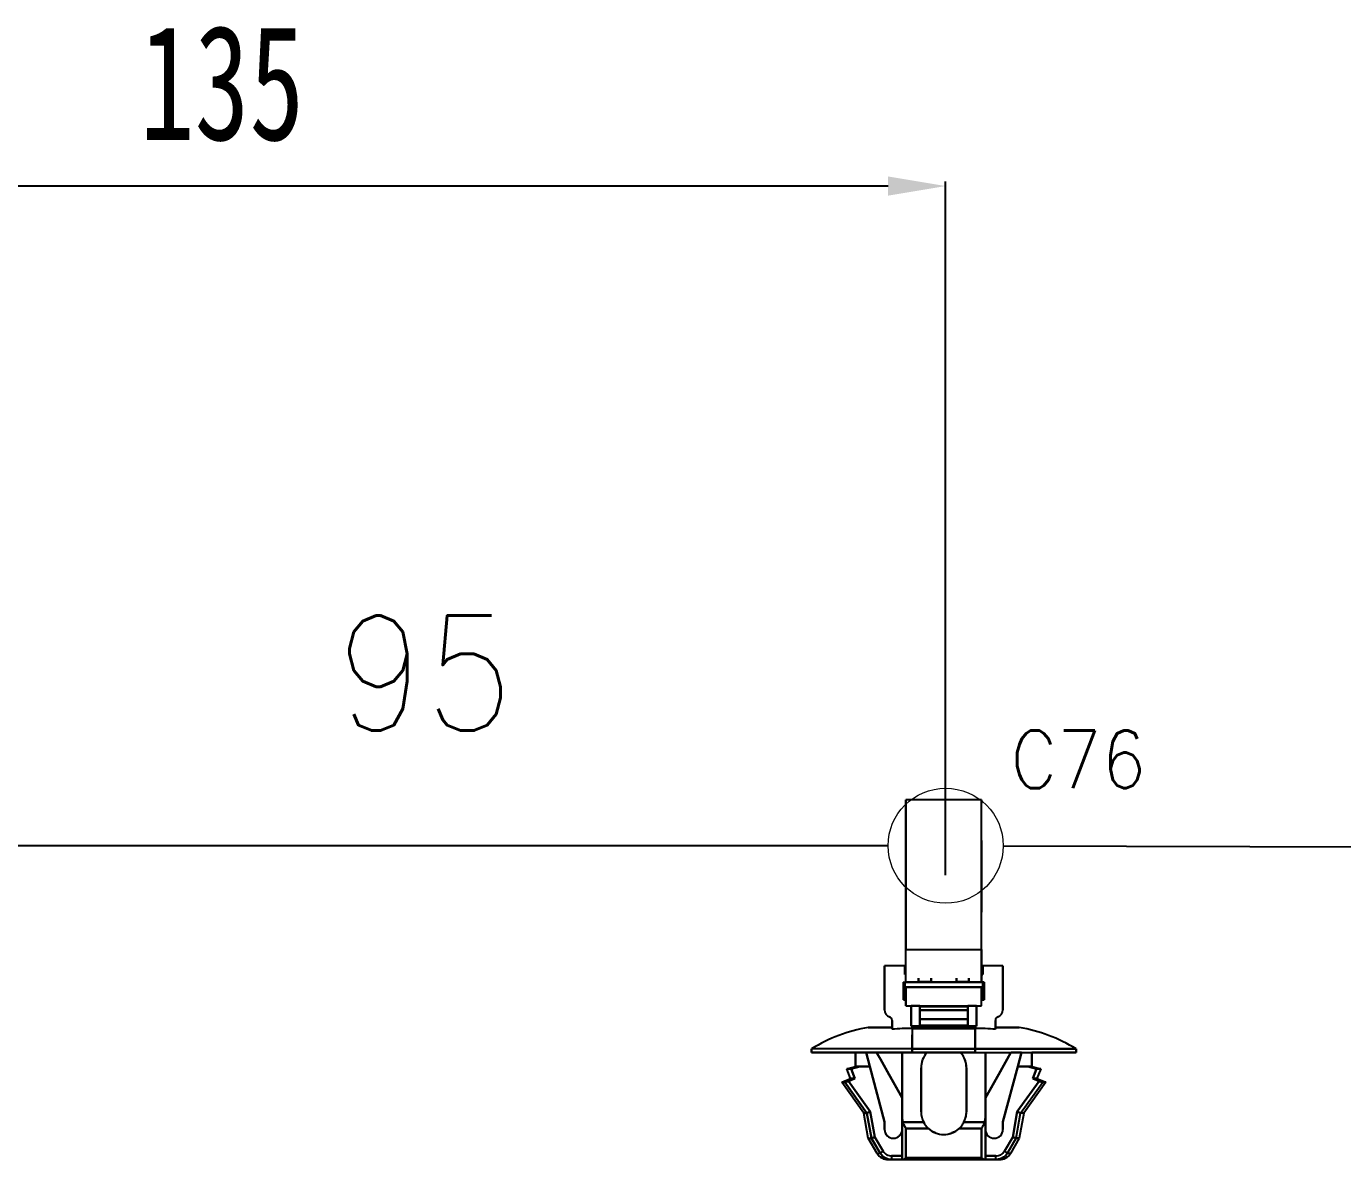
# Model space of a CAD drawing. Header units: inches. Extents: x 47316 to 59086, y 3141 to 11743.
# Drawn here: x 53746.5 to 53803.7, y 5811.9 to 5861.1 of the extents above; entities that cross this region are included whole.
import ezdxf

# ---------------------------------------------------------------- set-up
doc = ezdxf.new("R2010")
doc.units = ezdxf.units.IN
doc.header["$MEASUREMENT"] = 0
doc.styles.add('MtX_FangSong_GB2312', font='')
doc.styles.get("Standard").update_dxf_attribs({"font": ''})
doc.styles.get('MtX_FangSong_GB2312').set_extended_font_data('FangSong_GB2312')
doc.styles.get('Standard').set_extended_font_data('SimSun')
doc.linetypes.add('_VH_FULL_TAPE', pattern='A,0.0001,[30,VeSys.shx,S=0.1,R=0,X=0,Y=0],-0.8,[30,VeSys.shx,S=0.1,R=180,X=0,Y=0],-0.0001', length=0.8002)

msp = doc.modelspace()

# ---------------------------------------------------------------- linework, layer by layer
at = {"color": 0}
for p, q in [((53783.973, 5854.19), (53726.25, 5854.19)), ((53786.473, 5824.255), (53786.473, 5854.39))]:
    msp.add_line(p, q, dxfattribs=at)
at = {"color": 7, "ltscale": 0.378897}
msp.add_line((53784.749, 5827.523), (53784.749, 5821.023), dxfattribs=at)
at = {"color": 7, "ltscale": 0.15}
for p, q in [((53788.033, 5827.523), (53784.749, 5827.523)), ((53784.749, 5821.023), (53788.033, 5821.023)), ((53784.749, 5821.023), (53788.033, 5821.023)), ((53788.033, 5819.387), (53784.749, 5819.387)), ((53784.749, 5819.387), (53788.033, 5819.387)), ((53784.749, 5818.566), (53788.033, 5818.566)), ((53784.749, 5818.566), (53788.033, 5818.566)), ((53788.033, 5811.971), (53784.749, 5811.971)), ((53784.749, 5811.971), (53788.033, 5811.971))]:
    msp.add_line(p, q, dxfattribs=at)
at = {"color": 7, "ltscale": 0.215019}
msp.add_line((53784.749, 5823.056), (53784.749, 5827.523), dxfattribs=at)
at = {"color": 7, "ltscale": 0.315749}
msp.add_line((53784.749, 5827.523), (53784.749, 5821.585), dxfattribs=at)
at = {"color": 7, "ltscale": 0.378905}
msp.add_line((53784.749, 5821.023), (53784.749, 5827.523), dxfattribs=at)
at = {"color": 7, "ltscale": 0.315758}
msp.add_line((53784.749, 5827.523), (53784.749, 5821.585), dxfattribs=at)
at = {"color": 7, "ltscale": 0.378893}
msp.add_line((53788.033, 5821.023), (53788.033, 5827.523), dxfattribs=at)
at = {"color": 7, "ltscale": 0.0272}
msp.add_line((53788.033, 5827.376), (53788.033, 5827.523), dxfattribs=at)
at = {"color": 7, "ltscale": 0.37888}
msp.add_line((53788.033, 5821.023), (53788.033, 5827.523), dxfattribs=at)
at = {"color": 7, "ltscale": 0.027199}
msp.add_line((53788.033, 5827.523), (53788.033, 5827.376), dxfattribs=at)
at = {"color": 7, "ltscale": 0.179182}
msp.add_line((53784.749, 5823.279), (53784.749, 5827.202), dxfattribs=at)
at = {"color": 7, "ltscale": 0.142589}
msp.add_line((53788.033, 5825.757), (53788.033, 5822.635), dxfattribs=at)
at = {"color": 7, "ltscale": 0.142593}
msp.add_line((53788.033, 5822.634), (53788.033, 5825.756), dxfattribs=at)
at = {"color": 0, "linetype": '_VH_FULL_TAPE', "ltscale": 5}
for p, q in [((53783.973, 5825.529), (53743.302, 5825.529)), ((53788.973, 5825.522), (53865.964, 5825.319))]:
    msp.add_line(p, q, dxfattribs=at)
at = {"color": 7, "ltscale": 0.026669}
for p, q in [((53784.749, 5823.279), (53784.749, 5822.695)), ((53784.749, 5822.695), (53784.749, 5823.279)), ((53784.749, 5823.056), (53784.749, 5822.473))]:
    msp.add_line(p, q, dxfattribs=at)
at = {"color": 7, "ltscale": 0.108633}
msp.add_line((53784.749, 5820.317), (53784.749, 5822.695), dxfattribs=at)
at = {"color": 7, "ltscale": 0.076392}
msp.add_line((53784.749, 5821.023), (53784.749, 5822.695), dxfattribs=at)
at = {"color": 7, "ltscale": 0.098454}
msp.add_line((53784.749, 5820.317), (53784.749, 5822.473), dxfattribs=at)
at = {"color": 7, "ltscale": 0.057913}
msp.add_line((53784.749, 5820.317), (53784.749, 5821.585), dxfattribs=at)
at = {"color": 7, "ltscale": 0.0644}
for p, q in [((53784.749, 5819.614), (53784.749, 5821.023)), ((53784.749, 5819.614), (53784.749, 5821.023)), ((53788.033, 5821.023), (53788.033, 5819.614)), ((53788.033, 5819.614), (53788.033, 5821.023))]:
    msp.add_line(p, q, dxfattribs=at)
at = {"color": 7, "ltscale": 0.025}
for p, q in [((53783.818, 5819.77), (53783.818, 5820.317)), ((53785.843, 5819.614), (53785.296, 5819.614)), ((53785.843, 5819.614), (53785.296, 5819.614)), ((53785.843, 5819.606), (53785.296, 5819.606)), ((53787.485, 5819.614), (53786.938, 5819.614)), ((53787.485, 5819.614), (53786.938, 5819.614))]:
    msp.add_line(p, q, dxfattribs=at)
at = {"color": 7, "ltscale": 0.039999}
for p, q in [((53784.694, 5820.317), (53783.818, 5820.317)), ((53784.694, 5820.317), (53783.818, 5820.317)), ((53788.963, 5820.317), (53788.087, 5820.317)), ((53788.963, 5820.317), (53788.087, 5820.317))]:
    msp.add_line(p, q, dxfattribs=at)
at = {"color": 7, "ltscale": 0.022501}
for p, q in [((53783.818, 5820.317), (53783.818, 5819.825)), ((53783.818, 5820.317), (53783.818, 5819.825)), ((53788.963, 5820.317), (53788.963, 5819.825)), ((53788.963, 5819.825), (53788.963, 5820.317))]:
    msp.add_line(p, q, dxfattribs=at)
at = {"color": 7, "ltscale": 0.0175}
for p, q in [((53784.694, 5820.317), (53784.694, 5819.934)), ((53784.694, 5820.317), (53784.694, 5819.934)), ((53784.694, 5819.934), (53784.694, 5820.317)), ((53788.087, 5820.317), (53788.087, 5819.934)), ((53788.087, 5819.934), (53788.087, 5820.317))]:
    msp.add_line(p, q, dxfattribs=at)
at = {"color": 7, "ltscale": 0.002499}
for p, q in [((53784.749, 5820.317), (53784.694, 5820.317)), ((53784.694, 5819.934), (53784.749, 5819.934)), ((53784.749, 5819.934), (53784.694, 5819.934)), ((53788.087, 5820.317), (53788.033, 5820.317)), ((53788.033, 5819.934), (53788.087, 5819.934)), ((53788.087, 5819.934), (53788.033, 5819.934)), ((53784.639, 5819.606), (53784.694, 5819.606)), ((53784.639, 5819.606), (53784.694, 5819.606)), ((53788.142, 5819.606), (53788.087, 5819.606)), ((53788.087, 5819.606), (53788.142, 5819.606)), ((53788.087, 5819.606), (53788.142, 5819.606)), ((53784.694, 5818.894), (53784.749, 5818.894)), ((53784.749, 5818.894), (53784.694, 5818.894)), ((53784.694, 5818.894), (53784.749, 5818.894)), ((53788.033, 5818.894), (53788.087, 5818.894)), ((53788.087, 5818.894), (53788.033, 5818.894)), ((53788.033, 5818.894), (53788.087, 5818.894))]:
    msp.add_line(p, q, dxfattribs=at)
at = {"color": 7, "ltscale": 2.6e-05}
for p, q in [((53784.694, 5820.317), (53784.694, 5820.317)), ((53788.087, 5820.317), (53788.087, 5820.317))]:
    msp.add_line(p, q, dxfattribs=at)
at = {"color": 7, "ltscale": 0.064999}
for p, q in [((53783.818, 5819.825), (53783.818, 5818.402)), ((53783.818, 5819.825), (53783.818, 5818.402)), ((53788.963, 5819.825), (53788.963, 5818.402)), ((53788.963, 5818.402), (53788.963, 5819.825))]:
    msp.add_line(p, q, dxfattribs=at)
at = {"color": 7, "ltscale": 0.0625}
msp.add_line((53783.818, 5818.402), (53783.818, 5819.77), dxfattribs=at)
at = {"color": 7, "ltscale": 0.000629}
msp.add_line((53784.653, 5819.606), (53784.639, 5819.606), dxfattribs=at)
at = {"color": 7, "ltscale": 0.035001}
for p, q in [((53784.639, 5819.606), (53784.639, 5818.84)), ((53784.639, 5818.84), (53784.639, 5819.606)), ((53788.142, 5818.84), (53788.142, 5819.606)), ((53788.142, 5818.84), (53788.142, 5819.606)), ((53788.142, 5819.606), (53788.142, 5818.84)), ((53785.022, 5816.541), (53785.022, 5817.307)), ((53785.022, 5816.541), (53785.022, 5817.307))]:
    msp.add_line(p, q, dxfattribs=at)
at = {"color": 7, "ltscale": 0.154999}
for p, q in [((53784.694, 5819.606), (53788.087, 5819.606)), ((53788.087, 5819.606), (53784.694, 5819.606))]:
    msp.add_line(p, q, dxfattribs=at)
at = {"color": 7, "ltscale": 0.032501}
for p, q in [((53784.694, 5819.606), (53784.694, 5818.894)), ((53784.694, 5819.606), (53784.694, 5818.894)), ((53788.087, 5819.606), (53788.087, 5818.894)), ((53788.087, 5818.894), (53788.087, 5819.606))]:
    msp.add_line(p, q, dxfattribs=at)
at = {"color": 7, "ltscale": 0.021939}
msp.add_line((53784.694, 5819.606), (53784.694, 5819.125), dxfattribs=at)
at = {"color": 7, "ltscale": 0.0375}
for p, q in [((53784.749, 5819.387), (53784.749, 5818.566)), ((53784.749, 5818.566), (53784.749, 5819.387)), ((53788.033, 5818.566), (53788.033, 5819.387)), ((53788.033, 5818.566), (53788.033, 5819.387))]:
    msp.add_line(p, q, dxfattribs=at)
at = {"color": 7, "ltscale": 0.0075}
for p, q in [((53785.296, 5819.606), (53785.296, 5819.77)), ((53785.296, 5819.77), (53785.296, 5819.606)), ((53785.843, 5819.77), (53785.843, 5819.606)), ((53785.843, 5819.606), (53785.843, 5819.77)), ((53786.938, 5819.606), (53786.938, 5819.77)), ((53786.938, 5819.77), (53786.938, 5819.606)), ((53787.485, 5819.77), (53787.485, 5819.606)), ((53787.485, 5819.606), (53787.485, 5819.77)), ((53780.644, 5816.705), (53780.644, 5816.541)), ((53780.644, 5816.541), (53780.644, 5816.705)), ((53785.022, 5816.705), (53785.022, 5816.541)), ((53785.022, 5816.541), (53785.022, 5816.705)), ((53787.759, 5816.541), (53787.759, 5816.705)), ((53787.759, 5816.705), (53787.759, 5816.541)), ((53792.137, 5816.705), (53792.137, 5816.541)), ((53792.137, 5816.541), (53792.137, 5816.705)), ((53784.126, 5812.053), (53784.126, 5811.889)), ((53784.126, 5812.053), (53784.126, 5811.889)), ((53784.585, 5811.889), (53784.585, 5812.053)), ((53788.655, 5811.889), (53788.655, 5812.053)), ((53788.655, 5811.889), (53788.655, 5812.053))]:
    msp.add_line(p, q, dxfattribs=at)
at = {"color": 7, "ltscale": 0.000322}
msp.add_line((53785.843, 5819.606), (53785.843, 5819.613), dxfattribs=at)
at = {"color": 7, "ltscale": 0.023056}
msp.add_line((53787.443, 5819.606), (53786.938, 5819.606), dxfattribs=at)
at = {"color": 7, "ltscale": 0.000368}
msp.add_line((53787.485, 5819.614), (53787.485, 5819.606), dxfattribs=at)
at = {"color": 7, "ltscale": 0.004999}
for p, q in [((53784.639, 5818.84), (53784.749, 5818.84)), ((53784.749, 5818.84), (53784.639, 5818.84)), ((53788.033, 5818.84), (53788.142, 5818.84)), ((53788.142, 5818.84), (53788.033, 5818.84))]:
    msp.add_line(p, q, dxfattribs=at)
at = {"color": 7, "ltscale": 0.010562}
msp.add_line((53784.694, 5818.894), (53784.694, 5819.125), dxfattribs=at)
at = {"color": 7, "ltscale": 0.002502}
msp.add_line((53784.749, 5818.84), (53784.749, 5818.894), dxfattribs=at)
at = {"color": 7, "ltscale": 0.040002}
for p, q in [((53784.968, 5818.566), (53784.968, 5817.69)), ((53784.968, 5817.69), (53784.968, 5818.566)), ((53787.814, 5817.69), (53787.814, 5818.566)), ((53787.814, 5817.69), (53787.814, 5818.566)), ((53787.814, 5818.566), (53787.814, 5817.69))]:
    msp.add_line(p, q, dxfattribs=at)
at = {"color": 7, "ltscale": 0.017502}
for p, q in [((53785.351, 5818.566), (53784.968, 5818.566)), ((53787.814, 5818.566), (53787.431, 5818.566))]:
    msp.add_line(p, q, dxfattribs=at)
at = {"color": 7, "ltscale": 0.00087}
for p, q in [((53785.351, 5818.547), (53785.351, 5818.566)), ((53785.351, 5818.566), (53785.351, 5818.547)), ((53787.431, 5818.547), (53787.431, 5818.566)), ((53787.431, 5818.566), (53787.431, 5818.547))]:
    msp.add_line(p, q, dxfattribs=at)
at = {"color": 7, "ltscale": 0.023952}
msp.add_line((53785.351, 5818.042), (53785.351, 5818.566), dxfattribs=at)
at = {"color": 7, "ltscale": 0.007443}
for p, q in [((53785.351, 5818.384), (53785.351, 5818.547)), ((53785.351, 5818.547), (53785.351, 5818.384)), ((53787.431, 5818.384), (53787.431, 5818.547)), ((53787.431, 5818.547), (53787.431, 5818.384))]:
    msp.add_line(p, q, dxfattribs=at)
at = {"color": 7, "ltscale": 0.095001}
for p, q in [((53785.351, 5818.547), (53787.431, 5818.547)), ((53787.431, 5818.547), (53785.351, 5818.547)), ((53785.351, 5818.384), (53787.431, 5818.384)), ((53787.431, 5818.384), (53785.351, 5818.384)), ((53787.431, 5817.993), (53785.351, 5817.993)), ((53785.351, 5817.993), (53787.431, 5817.993)), ((53787.431, 5817.722), (53785.351, 5817.722))]:
    msp.add_line(p, q, dxfattribs=at)
at = {"color": 7, "ltscale": 0.017839}
for p, q in [((53785.351, 5817.993), (53785.351, 5818.384)), ((53785.351, 5818.384), (53785.351, 5817.993)), ((53787.431, 5817.993), (53787.431, 5818.384)), ((53787.431, 5818.384), (53787.431, 5817.993))]:
    msp.add_line(p, q, dxfattribs=at)
at = {"color": 7, "ltscale": 0.047501}
for p, q in [((53783.107, 5817.635), (53784.147, 5817.635)), ((53784.147, 5817.635), (53783.107, 5817.635)), ((53788.635, 5817.635), (53789.674, 5817.635)), ((53789.674, 5817.635), (53788.635, 5817.635))]:
    msp.add_line(p, q, dxfattribs=at)
at = {"color": 7, "ltscale": 0.013786}
msp.add_line((53784.147, 5817.635), (53784.147, 5817.937), dxfattribs=at)
at = {"color": 7, "ltscale": 0.017471}
for p, q in [((53784.147, 5817.555), (53784.147, 5817.937)), ((53788.635, 5817.555), (53788.635, 5817.937))]:
    msp.add_line(p, q, dxfattribs=at)
at = {"color": 7, "ltscale": 0.017476}
for p, q in [((53784.147, 5817.937), (53784.147, 5817.555)), ((53788.635, 5817.937), (53788.635, 5817.555))]:
    msp.add_line(p, q, dxfattribs=at)
at = {"color": 7, "ltscale": 0.00369}
for p, q in [((53784.147, 5817.555), (53784.147, 5817.635)), ((53788.635, 5817.635), (53788.635, 5817.555))]:
    msp.add_line(p, q, dxfattribs=at)
at = {"color": 7, "ltscale": 0.129999}
for p, q in [((53784.968, 5817.69), (53787.814, 5817.69)), ((53787.814, 5817.69), (53784.968, 5817.69))]:
    msp.add_line(p, q, dxfattribs=at)
at = {"color": 7, "ltscale": 0.040567}
for p, q in [((53785.022, 5817.593), (53785.022, 5816.705)), ((53787.759, 5817.593), (53787.759, 5816.705))]:
    msp.add_line(p, q, dxfattribs=at)
at = {"color": 7, "ltscale": 0.125}
for p, q in [((53787.759, 5817.593), (53785.022, 5817.593)), ((53785.022, 5817.593), (53787.759, 5817.593)), ((53787.759, 5816.705), (53785.022, 5816.705)), ((53785.022, 5816.705), (53787.759, 5816.705)), ((53787.759, 5816.541), (53785.022, 5816.541)), ((53785.022, 5816.541), (53787.759, 5816.541))]:
    msp.add_line(p, q, dxfattribs=at)
at = {"color": 7, "ltscale": 0.040569}
for p, q in [((53785.022, 5817.593), (53785.022, 5816.705)), ((53787.759, 5816.705), (53787.759, 5817.593))]:
    msp.add_line(p, q, dxfattribs=at)
at = {"color": 7, "ltscale": 0.014789}
msp.add_line((53785.351, 5818.014), (53785.351, 5817.69), dxfattribs=at)
at = {"color": 7, "ltscale": 0.013841}
for p, q in [((53785.351, 5817.69), (53785.351, 5817.993)), ((53787.431, 5817.993), (53787.431, 5817.69))]:
    msp.add_line(p, q, dxfattribs=at)
at = {"color": 7, "ltscale": 0.012407}
for p, q in [((53785.351, 5817.722), (53785.351, 5817.993)), ((53787.431, 5817.722), (53787.431, 5817.993))]:
    msp.add_line(p, q, dxfattribs=at)
at = {"color": 7, "ltscale": 0.001447}
msp.add_line((53787.431, 5817.722), (53787.431, 5817.69), dxfattribs=at)
at = {"color": 7, "ltscale": 0.02751}
msp.add_line((53787.759, 5816.705), (53787.759, 5817.307), dxfattribs=at)
msp.add_line((53787.759, 5816.705), (53787.759, 5817.307), dxfattribs=at)
at = {"color": 7, "ltscale": 0.2}
for p, q in [((53785.022, 5816.705), (53780.644, 5816.705)), ((53785.022, 5816.705), (53780.644, 5816.705)), ((53785.022, 5816.541), (53780.644, 5816.541)), ((53780.644, 5816.541), (53785.022, 5816.541)), ((53792.137, 5816.705), (53787.759, 5816.705)), ((53787.759, 5816.705), (53792.137, 5816.705)), ((53787.759, 5816.541), (53792.137, 5816.541)), ((53787.759, 5816.541), (53792.137, 5816.541))]:
    msp.add_line(p, q, dxfattribs=at)
at = {"color": 7, "ltscale": 0.087396}
for p, q in [((53780.644, 5816.541), (53782.557, 5816.541)), ((53792.137, 5816.541), (53790.224, 5816.541)), ((53792.137, 5816.541), (53790.224, 5816.541))]:
    msp.add_line(p, q, dxfattribs=at)
at = {"color": 7, "ltscale": 0.0875}
for p, q in [((53782.56, 5816.541), (53780.644, 5816.541)), ((53785.406, 5813.969), (53785.406, 5815.884)), ((53785.406, 5815.884), (53785.406, 5813.969)), ((53787.376, 5815.884), (53787.376, 5813.969)), ((53787.376, 5813.969), (53787.376, 5815.884)), ((53787.376, 5813.969), (53787.376, 5815.884))]:
    msp.add_line(p, q, dxfattribs=at)
at = {"color": 7, "ltscale": 0.027499}
for p, q in [((53782.56, 5815.939), (53782.56, 5816.541)), ((53782.56, 5816.541), (53782.56, 5815.939)), ((53790.222, 5815.939), (53790.222, 5816.541)), ((53790.222, 5816.541), (53790.222, 5815.939))]:
    msp.add_line(p, q, dxfattribs=at)
at = {"color": 7, "ltscale": 0.028456}
for p, q in [((53783.178, 5815.939), (53783.017, 5816.541)), ((53783.017, 5816.541), (53783.178, 5815.939)), ((53789.604, 5815.939), (53789.764, 5816.541)), ((53789.764, 5816.541), (53789.604, 5815.939))]:
    msp.add_line(p, q, dxfattribs=at)
at = {"color": 7, "ltscale": 0.020602}
for p, q in [((53783.017, 5816.541), (53783.468, 5816.541)), ((53789.764, 5816.541), (53789.313, 5816.541)), ((53789.764, 5816.541), (53789.313, 5816.541))]:
    msp.add_line(p, q, dxfattribs=at)
at = {"color": 7, "ltscale": 0.020749}
msp.add_line((53783.472, 5816.541), (53783.017, 5816.541), dxfattribs=at)
at = {"color": 7, "ltscale": 0.015289}
msp.add_line((53783.636, 5816.251), (53783.471, 5816.542), dxfattribs=at)
at = {"color": 7, "ltscale": 0.015242}
for p, q in [((53783.471, 5816.541), (53783.636, 5816.251)), ((53789.146, 5816.251), (53789.31, 5816.541))]:
    msp.add_line(p, q, dxfattribs=at)
at = {"color": 7, "ltscale": 0.089999}
for p, q in [((53784.585, 5816.541), (53784.585, 5814.571)), ((53784.585, 5814.571), (53784.585, 5816.541)), ((53788.197, 5814.571), (53788.197, 5816.541)), ((53788.197, 5816.541), (53788.197, 5814.571))]:
    msp.add_line(p, q, dxfattribs=at)
at = {"color": 7, "ltscale": 0.015215}
msp.add_line((53789.31, 5816.541), (53789.146, 5816.251), dxfattribs=at)
at = {"color": 7, "ltscale": 0.018183}
msp.add_line((53782.177, 5815.829), (53782.56, 5815.939), dxfattribs=at)
at = {"color": 7, "ltscale": 0.018199}
for p, q in [((53782.744, 5815.939), (53782.361, 5815.829)), ((53782.361, 5815.829), (53782.744, 5815.939)), ((53790.037, 5815.939), (53790.42, 5815.829)), ((53790.42, 5815.829), (53790.037, 5815.939))]:
    msp.add_line(p, q, dxfattribs=at)
at = {"color": 7, "ltscale": 0.000342}
for p, q in [((53782.567, 5815.939), (53782.56, 5815.939)), ((53790.222, 5815.939), (53790.214, 5815.939))]:
    msp.add_line(p, q, dxfattribs=at)
at = {"color": 7, "ltscale": 0.006641}
msp.add_line((53782.56, 5815.939), (53782.705, 5815.939), dxfattribs=at)
at = {"color": 7, "ltscale": 0.002142}
msp.add_line((53782.607, 5815.939), (53782.56, 5815.939), dxfattribs=at)
at = {"color": 7, "ltscale": 0.00033}
for p, q in [((53782.56, 5815.939), (53782.567, 5815.939)), ((53790.214, 5815.939), (53790.222, 5815.939)), ((53790.44, 5815.419), (53790.433, 5815.419))]:
    msp.add_line(p, q, dxfattribs=at)
at = {"color": 7, "ltscale": 0.002136}
msp.add_line((53782.56, 5815.939), (53782.606, 5815.939), dxfattribs=at)
at = {"color": 7, "ltscale": 0.001825}
msp.add_line((53782.567, 5815.939), (53782.607, 5815.939), dxfattribs=at)
at = {"color": 7, "ltscale": 0.003674}
for p, q in [((53782.648, 5815.939), (53782.567, 5815.939)), ((53790.214, 5815.939), (53790.134, 5815.939))]:
    msp.add_line(p, q, dxfattribs=at)
at = {"color": 7, "ltscale": 0.006305}
msp.add_line((53782.606, 5815.939), (53782.744, 5815.939), dxfattribs=at)
at = {"color": 7, "ltscale": 0.006299}
msp.add_line((53782.744, 5815.939), (53782.607, 5815.939), dxfattribs=at)
at = {"color": 7, "ltscale": 0.00329}
msp.add_line((53782.72, 5815.939), (53782.648, 5815.939), dxfattribs=at)
at = {"color": 7, "ltscale": 0.019785}
for p, q in [((53783.178, 5815.939), (53782.744, 5815.939)), ((53782.744, 5815.939), (53783.178, 5815.939)), ((53789.604, 5815.939), (53790.037, 5815.939)), ((53790.037, 5815.939), (53789.604, 5815.939))]:
    msp.add_line(p, q, dxfattribs=at)
at = {"color": 7, "ltscale": 0.11383}
for p, q in [((53783.818, 5813.531), (53783.178, 5815.939)), ((53783.178, 5815.939), (53783.818, 5813.531)), ((53788.963, 5813.531), (53789.604, 5815.939)), ((53789.604, 5815.939), (53788.963, 5813.531))]:
    msp.add_line(p, q, dxfattribs=at)
at = {"color": 7, "ltscale": 0.02697}
msp.add_line((53783.926, 5815.736), (53783.636, 5816.251), dxfattribs=at)
at = {"color": 7, "ltscale": 0.026985}
for p, q in [((53783.636, 5816.251), (53783.926, 5815.736)), ((53788.855, 5815.736), (53789.146, 5816.251))]:
    msp.add_line(p, q, dxfattribs=at)
at = {"color": 7, "ltscale": 0.02701}
msp.add_line((53789.146, 5816.251), (53788.855, 5815.736), dxfattribs=at)
at = {"color": 7, "ltscale": 0.008441}
for p, q in [((53790.222, 5815.939), (53790.037, 5815.939)), ((53790.037, 5815.939), (53790.222, 5815.939)), ((53790.441, 5815.419), (53790.256, 5815.419))]:
    msp.add_line(p, q, dxfattribs=at)
at = {"color": 7, "ltscale": 0.008432}
msp.add_line((53790.037, 5815.939), (53790.222, 5815.939), dxfattribs=at)
at = {"color": 7, "ltscale": 0.00434}
msp.add_line((53790.134, 5815.939), (53790.039, 5815.939), dxfattribs=at)
at = {"color": 7, "ltscale": 0.002209}
msp.add_line((53790.166, 5815.939), (53790.214, 5815.939), dxfattribs=at)
at = {"color": 7, "ltscale": 0.000286}
for p, q in [((53790.22, 5815.937), (53790.214, 5815.939)), ((53790.214, 5815.939), (53790.22, 5815.937))]:
    msp.add_line(p, q, dxfattribs=at)
at = {"color": 7, "ltscale": 0.018174}
msp.add_line((53790.222, 5815.939), (53790.604, 5815.829), dxfattribs=at)
at = {"color": 7, "ltscale": 0.019}
msp.add_line((53781.958, 5815.255), (53782.341, 5815.419), dxfattribs=at)
at = {"color": 7, "ltscale": 0.008429}
for p, q in [((53782.361, 5815.829), (53782.177, 5815.829)), ((53790.256, 5815.419), (53790.44, 5815.419))]:
    msp.add_line(p, q, dxfattribs=at)
at = {"color": 7, "ltscale": 0.020195}
for p, q in [((53782.341, 5815.419), (53782.177, 5815.829)), ((53782.361, 5815.829), (53782.526, 5815.419)), ((53782.526, 5815.419), (53782.361, 5815.829)), ((53790.42, 5815.829), (53790.256, 5815.419)), ((53790.256, 5815.419), (53790.42, 5815.829)), ((53790.604, 5815.829), (53790.44, 5815.419))]:
    msp.add_line(p, q, dxfattribs=at)
at = {"color": 7, "ltscale": 0.008438}
msp.add_line((53782.177, 5815.829), (53782.362, 5815.829), dxfattribs=at)
at = {"color": 7, "ltscale": 0.002185}
msp.add_line((53782.268, 5815.829), (53782.22, 5815.829), dxfattribs=at)
at = {"color": 7, "ltscale": 0.013619}
for p, q in [((53782.526, 5815.419), (53782.252, 5815.302)), ((53782.252, 5815.302), (53782.526, 5815.419)), ((53790.256, 5815.419), (53790.53, 5815.302)), ((53790.53, 5815.302), (53790.256, 5815.419))]:
    msp.add_line(p, q, dxfattribs=at)
at = {"color": 7, "ltscale": 0.074459}
for p, q in [((53782.252, 5815.302), (53783.199, 5813.975)), ((53783.199, 5813.975), (53782.252, 5815.302)), ((53790.53, 5815.302), (53789.582, 5813.975)), ((53789.582, 5813.975), (53790.53, 5815.302))]:
    msp.add_line(p, q, dxfattribs=at)
at = {"color": 7, "ltscale": 0.0009}
msp.add_line((53782.36, 5815.419), (53782.341, 5815.419), dxfattribs=at)
at = {"color": 7, "ltscale": 0.000912}
for p, q in [((53782.341, 5815.419), (53782.361, 5815.419)), ((53790.584, 5815.829), (53790.604, 5815.829))]:
    msp.add_line(p, q, dxfattribs=at)
at = {"color": 7, "ltscale": 0.002856}
msp.add_line((53782.348, 5815.419), (53782.41, 5815.419), dxfattribs=at)
at = {"color": 7, "ltscale": 0.002869}
msp.add_line((53782.411, 5815.419), (53782.348, 5815.419), dxfattribs=at)
at = {"color": 7, "ltscale": 0.002832}
msp.add_line((53782.422, 5815.419), (53782.36, 5815.419), dxfattribs=at)
at = {"color": 7, "ltscale": 0.00282}
for p, q in [((53782.361, 5815.419), (53782.423, 5815.419)), ((53790.522, 5815.829), (53790.584, 5815.829))]:
    msp.add_line(p, q, dxfattribs=at)
at = {"color": 7, "ltscale": 0.004715}
msp.add_line((53782.526, 5815.419), (53782.422, 5815.419), dxfattribs=at)
at = {"color": 7, "ltscale": 0.004687}
msp.add_line((53782.423, 5815.419), (53782.526, 5815.419), dxfattribs=at)
at = {"color": 7, "ltscale": 0.065039}
msp.add_line((53784.585, 5814.571), (53783.884, 5815.81), dxfattribs=at)
at = {"color": 7, "ltscale": 0.06116}
msp.add_line((53784.585, 5814.571), (53783.926, 5815.736), dxfattribs=at)
at = {"color": 7, "ltscale": 0.061156}
for p, q in [((53783.926, 5815.736), (53784.585, 5814.571)), ((53788.197, 5814.571), (53788.855, 5815.736))]:
    msp.add_line(p, q, dxfattribs=at)
at = {"color": 7, "ltscale": 0.040697}
msp.add_line((53784.585, 5814.774), (53784.585, 5815.665), dxfattribs=at)
at = {"color": 7, "ltscale": 0.040701}
msp.add_line((53784.585, 5815.665), (53784.585, 5814.774), dxfattribs=at)
at = {"color": 7, "ltscale": 0.064963}
msp.add_line((53788.896, 5815.809), (53788.197, 5814.571), dxfattribs=at)
at = {"color": 7, "ltscale": 0.061161}
msp.add_line((53788.855, 5815.736), (53788.197, 5814.571), dxfattribs=at)
at = {"color": 7, "ltscale": 0.004291}
msp.add_line((53790.35, 5815.419), (53790.256, 5815.419), dxfattribs=at)
at = {"color": 7, "ltscale": 0.003809}
msp.add_line((53790.433, 5815.419), (53790.35, 5815.419), dxfattribs=at)
at = {"color": 7, "ltscale": 0.001593}
msp.add_line((53790.399, 5815.419), (53790.433, 5815.419), dxfattribs=at)
at = {"color": 7, "ltscale": 0.004681}
for p, q in [((53790.522, 5815.829), (53790.42, 5815.829)), ((53790.42, 5815.829), (53790.522, 5815.829))]:
    msp.add_line(p, q, dxfattribs=at)
at = {"color": 7, "ltscale": 0.000327}
msp.add_line((53790.433, 5815.419), (53790.441, 5815.419), dxfattribs=at)
at = {"color": 7, "ltscale": 0.019025}
msp.add_line((53790.441, 5815.419), (53790.823, 5815.255), dxfattribs=at)
at = {"color": 7, "ltscale": 0.002823}
msp.add_line((53790.584, 5815.829), (53790.522, 5815.829), dxfattribs=at)
at = {"color": 7, "ltscale": 0.000925}
msp.add_line((53790.604, 5815.829), (53790.584, 5815.829), dxfattribs=at)
at = {"color": 7, "ltscale": 4.3e-05}
msp.add_line((53781.958, 5815.255), (53781.959, 5815.255), dxfattribs=at)
at = {"color": 7, "ltscale": 0.075271}
for p, q in [((53782.916, 5813.914), (53781.958, 5815.255)), ((53782.093, 5815.255), (53783.051, 5813.914)), ((53783.051, 5813.914), (53782.093, 5815.255)), ((53789.731, 5813.914), (53790.688, 5815.255)), ((53790.823, 5815.255), (53789.866, 5813.914))]:
    msp.add_line(p, q, dxfattribs=at)
at = {"color": 7, "ltscale": 4.9e-05}
msp.add_line((53781.958, 5815.255), (53781.959, 5815.255), dxfattribs=at)
at = {"color": 7, "ltscale": 0.000903}
msp.add_line((53781.959, 5815.255), (53781.979, 5815.255), dxfattribs=at)
at = {"color": 7, "ltscale": 0.000916}
msp.add_line((53781.959, 5815.255), (53781.979, 5815.255), dxfattribs=at)
at = {"color": 7, "ltscale": 0.005222}
msp.add_line((53781.979, 5815.255), (53782.093, 5815.255), dxfattribs=at)
at = {"color": 7, "ltscale": 0.005249}
msp.add_line((53781.979, 5815.255), (53782.094, 5815.255), dxfattribs=at)
at = {"color": 7, "ltscale": 0.075264}
msp.add_line((53789.731, 5813.914), (53790.688, 5815.255), dxfattribs=at)
at = {"color": 7, "ltscale": 0.006177}
msp.add_line((53790.688, 5815.255), (53790.823, 5815.255), dxfattribs=at)
at = {"color": 7, "ltscale": 0.006165}
for p, q in [((53790.823, 5815.255), (53790.688, 5815.255)), ((53789.866, 5813.914), (53789.731, 5813.914)), ((53789.866, 5813.914), (53789.731, 5813.914))]:
    msp.add_line(p, q, dxfattribs=at)
at = {"color": 7, "ltscale": 0.039936}
for p, q in [((53784.585, 5814.571), (53784.585, 5813.696)), ((53784.585, 5813.696), (53784.585, 5814.571)), ((53788.197, 5813.696), (53788.197, 5814.571)), ((53788.197, 5814.571), (53788.197, 5813.696))]:
    msp.add_line(p, q, dxfattribs=at)
at = {"color": 7, "ltscale": 0.048712}
msp.add_line((53784.585, 5813.504), (53784.585, 5814.571), dxfattribs=at)
at = {"color": 7, "ltscale": 0.006168}
for p, q in [((53783.051, 5813.914), (53782.916, 5813.914)), ((53782.916, 5813.914), (53783.051, 5813.914))]:
    msp.add_line(p, q, dxfattribs=at)
at = {"color": 7, "ltscale": 0.05076}
for p, q in [((53783.107, 5812.819), (53782.916, 5813.914)), ((53789.866, 5813.914), (53789.674, 5812.819))]:
    msp.add_line(p, q, dxfattribs=at)
at = {"color": 7, "ltscale": 0.002621}
for p, q in [((53783.055, 5813.915), (53783.108, 5813.937)), ((53783.108, 5813.937), (53783.055, 5813.915)), ((53789.674, 5813.937), (53789.727, 5813.915)), ((53789.727, 5813.915), (53789.674, 5813.937))]:
    msp.add_line(p, q, dxfattribs=at)
at = {"color": 7, "ltscale": 0.050773}
for p, q in [((53783.055, 5813.915), (53783.246, 5812.82)), ((53783.246, 5812.82), (53783.055, 5813.915)), ((53789.535, 5812.82), (53789.727, 5813.915))]:
    msp.add_line(p, q, dxfattribs=at)
at = {"color": 7, "ltscale": 0.000205}
for p, q in [((53783.108, 5813.937), (53783.112, 5813.939)), ((53783.112, 5813.939), (53783.108, 5813.937)), ((53789.67, 5813.939), (53789.674, 5813.937)), ((53789.674, 5813.937), (53789.67, 5813.939))]:
    msp.add_line(p, q, dxfattribs=at)
at = {"color": 7, "ltscale": 0.004321}
for p, q in [((53783.112, 5813.939), (53783.199, 5813.975)), ((53783.199, 5813.975), (53783.112, 5813.939)), ((53789.582, 5813.975), (53789.67, 5813.939)), ((53789.67, 5813.939), (53789.582, 5813.975))]:
    msp.add_line(p, q, dxfattribs=at)
at = {"color": 7, "ltscale": 0.051095}
for p, q in [((53783.199, 5813.975), (53783.392, 5812.873)), ((53783.392, 5812.873), (53783.199, 5813.975)), ((53789.582, 5813.975), (53789.39, 5812.873)), ((53789.39, 5812.873), (53789.582, 5813.975))]:
    msp.add_line(p, q, dxfattribs=at)
at = {"color": 7, "ltscale": 0.082565}
for p, q in [((53784.585, 5811.889), (53784.585, 5813.696)), ((53784.585, 5813.696), (53784.585, 5811.889)), ((53788.197, 5813.696), (53788.197, 5811.889)), ((53788.197, 5811.889), (53788.197, 5813.696))]:
    msp.add_line(p, q, dxfattribs=at)
at = {"color": 7, "ltscale": 0.050769}
msp.add_line((53789.535, 5812.82), (53789.73, 5813.914), dxfattribs=at)
at = {"color": 7, "ltscale": 0.014999}
for p, q in [((53783.818, 5813.202), (53783.818, 5813.531)), ((53783.818, 5813.531), (53783.818, 5813.202)), ((53788.963, 5813.202), (53788.963, 5813.531)), ((53788.963, 5813.202), (53788.963, 5813.531)), ((53788.963, 5813.531), (53788.963, 5813.202))]:
    msp.add_line(p, q, dxfattribs=at)
at = {"color": 7, "ltscale": 0.008279}
msp.add_line((53784.585, 5813.323), (53784.585, 5813.504), dxfattribs=at)
at = {"color": 7, "ltscale": 0.005516}
msp.add_line((53784.585, 5813.202), (53784.585, 5813.323), dxfattribs=at)
at = {"color": 7, "ltscale": 0.052501}
msp.add_line((53784.585, 5812.053), (53784.585, 5813.202), dxfattribs=at)
at = {"color": 7, "ltscale": 0.041339}
for p, q in [((53784.613, 5813.513), (53785.517, 5813.513)), ((53785.517, 5813.513), (53784.613, 5813.513)), ((53787.264, 5813.513), (53788.169, 5813.513)), ((53788.169, 5813.513), (53787.264, 5813.513))]:
    msp.add_line(p, q, dxfattribs=at)
at = {"color": 7, "ltscale": 0.002634}
for p, q in [((53784.613, 5813.513), (53784.633, 5813.459)), ((53788.149, 5813.459), (53788.169, 5813.513))]:
    msp.add_line(p, q, dxfattribs=at)
at = {"color": 7, "ltscale": 0.002635}
for p, q in [((53784.633, 5813.459), (53784.613, 5813.513)), ((53788.169, 5813.513), (53788.149, 5813.459))]:
    msp.add_line(p, q, dxfattribs=at)
at = {"color": 7, "ltscale": 0.044711}
for p, q in [((53785.728, 5813.24), (53784.749, 5813.24)), ((53784.749, 5813.24), (53785.728, 5813.24)), ((53788.033, 5813.24), (53787.054, 5813.24)), ((53787.054, 5813.24), (53788.033, 5813.24))]:
    msp.add_line(p, q, dxfattribs=at)
at = {"color": 7, "ltscale": 0.057954}
for p, q in [((53784.749, 5813.24), (53784.749, 5811.971)), ((53784.749, 5811.971), (53784.749, 5813.24)), ((53788.033, 5811.971), (53788.033, 5813.24)), ((53788.033, 5813.24), (53788.033, 5811.971))]:
    msp.add_line(p, q, dxfattribs=at)
at = {"color": 7, "ltscale": 0.001863}
msp.add_line((53785.699, 5813.267), (53785.729, 5813.239), dxfattribs=at)
at = {"color": 7, "ltscale": 0.000505}
msp.add_line((53785.728, 5813.24), (53785.72, 5813.248), dxfattribs=at)
at = {"color": 7, "ltscale": 0.000598}
msp.add_line((53787.054, 5813.24), (53787.063, 5813.249), dxfattribs=at)
at = {"color": 7, "ltscale": 0.006223}
for p, q in [((53783.107, 5812.819), (53783.243, 5812.819)), ((53783.107, 5812.819), (53783.243, 5812.819)), ((53789.674, 5812.819), (53789.538, 5812.819))]:
    msp.add_line(p, q, dxfattribs=at)
at = {"color": 7, "ltscale": 0.034946}
for p, q in [((53783.495, 5812.16), (53783.107, 5812.819)), ((53789.674, 5812.819), (53789.286, 5812.16))]:
    msp.add_line(p, q, dxfattribs=at)
at = {"color": 7, "ltscale": 0.034208}
for p, q in [((53783.623, 5812.174), (53783.243, 5812.819)), ((53789.158, 5812.174), (53789.538, 5812.819))]:
    msp.add_line(p, q, dxfattribs=at)
at = {"color": 7, "ltscale": 0.000128}
for p, q in [((53783.246, 5812.819), (53783.243, 5812.819)), ((53789.538, 5812.819), (53789.535, 5812.819)), ((53789.535, 5812.819), (53789.538, 5812.819))]:
    msp.add_line(p, q, dxfattribs=at)
at = {"color": 7, "ltscale": 0.002806}
for p, q in [((53783.246, 5812.82), (53783.304, 5812.841)), ((53789.478, 5812.841), (53789.535, 5812.82))]:
    msp.add_line(p, q, dxfattribs=at)
at = {"color": 7, "ltscale": 0.00266}
for p, q in [((53783.301, 5812.84), (53783.246, 5812.82)), ((53789.535, 5812.82), (53789.48, 5812.84))]:
    msp.add_line(p, q, dxfattribs=at)
at = {"color": 7, "ltscale": 0.034163}
for p, q in [((53783.246, 5812.82), (53783.623, 5812.174)), ((53789.158, 5812.174), (53789.535, 5812.82))]:
    msp.add_line(p, q, dxfattribs=at)
at = {"color": 7, "ltscale": 0.004276}
for p, q in [((53783.304, 5812.841), (53783.392, 5812.873)), ((53783.392, 5812.873), (53783.304, 5812.841)), ((53789.477, 5812.841), (53789.39, 5812.873)), ((53789.39, 5812.873), (53789.478, 5812.841))]:
    msp.add_line(p, q, dxfattribs=at)
at = {"color": 7, "ltscale": 0.0329}
for p, q in [((53783.392, 5812.873), (53783.757, 5812.253)), ((53783.757, 5812.253), (53783.392, 5812.873)), ((53789.39, 5812.873), (53789.024, 5812.253)), ((53789.024, 5812.253), (53789.39, 5812.873))]:
    msp.add_line(p, q, dxfattribs=at)
at = {"color": 7, "ltscale": 0.006219}
msp.add_line((53789.538, 5812.819), (53789.674, 5812.819), dxfattribs=at)
at = {"color": 7, "ltscale": 0.005864}
msp.add_line((53783.496, 5812.159), (53783.623, 5812.174), dxfattribs=at)
at = {"color": 7, "ltscale": 0.005865}
for p, q in [((53783.496, 5812.159), (53783.623, 5812.174)), ((53789.158, 5812.174), (53789.286, 5812.159))]:
    msp.add_line(p, q, dxfattribs=at)
at = {"color": 7, "ltscale": 0.007092}
for p, q in [((53783.757, 5812.253), (53783.623, 5812.174)), ((53783.623, 5812.174), (53783.757, 5812.253)), ((53789.158, 5812.174), (53789.024, 5812.253)), ((53789.024, 5812.253), (53789.158, 5812.174))]:
    msp.add_line(p, q, dxfattribs=at)
at = {"color": 7, "ltscale": 0.015717}
msp.add_line((53783.968, 5811.889), (53784.312, 5811.889), dxfattribs=at)
at = {"color": 7, "ltscale": 0.015729}
msp.add_line((53784.312, 5811.889), (53783.968, 5811.889), dxfattribs=at)
at = {"color": 7, "ltscale": 0.020941}
for p, q in [((53784.126, 5812.053), (53784.585, 5812.053)), ((53784.585, 5812.053), (53784.126, 5812.053)), ((53784.585, 5811.889), (53784.126, 5811.889)), ((53784.126, 5811.889), (53784.585, 5811.889)), ((53788.655, 5812.053), (53788.197, 5812.053)), ((53788.197, 5812.053), (53788.655, 5812.053)), ((53788.655, 5811.889), (53788.197, 5811.889)), ((53788.197, 5811.889), (53788.655, 5811.889))]:
    msp.add_line(p, q, dxfattribs=at)
at = {"color": 7, "ltscale": 0.012512}
for p, q in [((53784.586, 5811.889), (53784.312, 5811.889)), ((53788.469, 5811.889), (53788.196, 5811.889))]:
    msp.add_line(p, q, dxfattribs=at)
at = {"color": 7, "ltscale": 0.000995}
for p, q in [((53784.606, 5811.889), (53784.585, 5811.889)), ((53784.585, 5811.889), (53784.606, 5811.889)), ((53788.197, 5811.889), (53788.175, 5811.889)), ((53788.175, 5811.889), (53788.197, 5811.889))]:
    msp.add_line(p, q, dxfattribs=at)
at = {"color": 7, "ltscale": 0.163214}
msp.add_line((53788.177, 5811.889), (53784.604, 5811.889), dxfattribs=at)
at = {"color": 7, "ltscale": 0.163013}
msp.add_line((53784.606, 5811.889), (53788.175, 5811.889), dxfattribs=at)
at = {"color": 7, "ltscale": 0.000399}
msp.add_line((53788.168, 5811.89), (53788.177, 5811.889), dxfattribs=at)
at = {"color": 7, "ltscale": 0.012915}
msp.add_line((53788.752, 5811.889), (53788.469, 5811.889), dxfattribs=at)
at = {"color": 7, "ltscale": 0.006183}
msp.add_line((53788.791, 5811.889), (53788.655, 5811.889), dxfattribs=at)
at = {"color": 7, "ltscale": 0.007248}
msp.add_line((53788.655, 5811.889), (53788.814, 5811.889), dxfattribs=at)
at = {"color": 7, "ltscale": 0.004422}
msp.add_line((53788.656, 5811.889), (53788.752, 5811.889), dxfattribs=at)
at = {"color": 7, "ltscale": 0.001605}
msp.add_line((53788.77, 5811.889), (53788.805, 5811.889), dxfattribs=at)
at = {"color": 7, "ltscale": 0.00587}
msp.add_line((53789.286, 5812.159), (53789.158, 5812.174), dxfattribs=at)
at = {"color": 7}
for points in [[(53786.035, 5813.05), (53785.923, 5813.101), (53785.728, 5813.24)], [(53787.054, 5813.24), (53786.858, 5813.101), (53786.746, 5813.05)], [(53784.126, 5811.889), (53783.976, 5811.909), (53783.836, 5811.966), (53783.715, 5812.056), (53783.623, 5812.174)], [(53784.126, 5811.889), (53783.978, 5811.908), (53783.839, 5811.963), (53783.74, 5812.032), (53783.623, 5812.174)], [(53789.158, 5812.174), (53789.066, 5812.055), (53788.945, 5811.965), (53788.805, 5811.909), (53788.655, 5811.889)], [(53789.158, 5812.174), (53789.085, 5812.074), (53788.992, 5811.994), (53788.858, 5811.925), (53788.655, 5811.889)]]:
    msp.add_lwpolyline(points, dxfattribs=at)
at = {"color": 0, "linetype": 'Continuous', "lineweight": 15}
msp.add_circle((53786.473, 5825.529), 2.5, dxfattribs=at)
at = {"color": 7}
for centre, radius, start, end in [((53784.147, 5818.402), 0.328, 179.9994, 250.5293), ((53784.147, 5818.402), 0.328, 180, 250.5288), ((53784.147, 5818.402), 0.328, 179.9994, 250.5294), ((53788.635, 5818.402), 0.328, 289.4712, 0), ((53788.635, 5818.402), 0.328, 289.4707, 0.0006), ((53784.354, 5810.61), 7.135, 100.0643, 121.3266), ((53783.982, 5817.936), 0.166, 57.0425, 70.4553), ((53783.981, 5817.936), 0.166, 0.3156, 70.2132), ((53783.983, 5817.937), 0.164, 0.0195, 70.5097), ((53784.996, 5808.036), 9.556, 92.4655, 95.0982), ((53785.205, 5805.014), 12.585, 92.8258, 94.8248), ((53785.071, 5804.752), 12.841, 90.2174, 92.1704), ((53785.021, 5807.543), 10.05, 89.9939, 92.4892), ((53785.071, 5804.752), 12.841, 90.2174, 92.1704), ((53787.76, 5807.544), 10.049, 87.5107, 90.0063), ((53787.71, 5804.752), 12.841, 87.8296, 89.7826), ((53787.785, 5808.035), 9.557, 84.902, 87.5344), ((53787.576, 5805.014), 12.585, 85.1752, 87.1742), ((53788.8, 5817.936), 0.166, 109.7868, 179.6844), ((53788.799, 5817.937), 0.164, 109.4907, 179.9809), ((53788.799, 5817.937), 0.165, 109.5431, 137.7308), ((53788.427, 5810.61), 7.135, 58.6734, 79.9357), ((53788.427, 5810.61), 7.135, 58.6734, 79.9357), ((53786.405, 5815.878), 1, 138.4852, 179.6729), ((53786.39, 5815.885), 0.984, 138.1813, 180.0244), ((53786.391, 5815.885), 0.985, 359.9744, 41.8082), ((53786.393, 5815.885), 0.983, 17.7035, 41.8454), ((53786.376, 5815.878), 1, 0.3271, 41.5148), ((53786.397, 5815.883), 0.991, 162.0866, 179.9516), ((53781.91, 5816.096), 0.865, 286.6343, 293.2836), ((53781.924, 5816.057), 0.823, 286.458, 293.4523), ((53790.858, 5816.059), 0.825, 246.5546, 253.5173), ((53790.872, 5816.096), 0.865, 246.715, 253.359), ((53782.072, 5815.521), 0.267, 274.42, 288.4837), ((53782.072, 5815.519), 0.265, 274.518, 288.631), ((53790.708, 5815.517), 0.264, 251.3817, 265.6108), ((53790.709, 5815.522), 0.268, 251.5222, 265.5584), ((53785.203, 5813.696), 0.619, 179.9621, 197.2519), ((53785.173, 5813.691), 0.589, 179.457, 197.6365), ((53786.398, 5813.973), 0.993, 180.2495, 207.6029), ((53786.391, 5813.969), 0.985, 180.0004, 207.5793), ((53786.397, 5813.969), 0.992, 180.0488, 194.3908), ((53786.383, 5813.973), 0.993, 332.3971, 359.7505), ((53786.391, 5813.969), 0.985, 332.4207, 359.9996), ((53786.383, 5813.97), 0.993, 344.7319, 359.944), ((53786.391, 5813.969), 0.985, 345.5164, 359.9998), ((53786.384, 5813.969), 0.992, 345.3918, 359.9518), ((53787.578, 5813.696), 0.619, 342.7481, 0.0379), ((53787.608, 5813.691), 0.589, 342.3665, 0.5393), ((53784.202, 5813.203), 0.383, 180.0245, 359.9755), ((53784.202, 5813.202), 0.383, 180.0079, 359.9921), ((53785.706, 5813.904), 1.162, 202.5469, 207.2773), ((53785.696, 5813.9), 1.151, 202.5671, 207.342), ((53786.243, 5814.188), 1.77, 207.4856, 212.3982), ((53786.216, 5814.173), 1.738, 207.542, 212.4484), ((53786.394, 5813.972), 0.99, 207.6266, 217.3119), ((53786.401, 5813.971), 0.995, 207.4251, 217.048), ((53786.365, 5813.943), 0.949, 217.0272, 227.8015), ((53786.392, 5813.969), 0.986, 217.297, 227.6662), ((53786.394, 5813.981), 0.997, 227.9955, 248.9005), ((53786.391, 5813.97), 0.986, 240.0689, 253.5652), ((53786.392, 5813.984), 1, 249.1009, 269.9344), ((53786.394, 5813.968), 0.985, 248.6458, 269.788), ((53786.387, 5813.968), 0.985, 270.212, 291.3542), ((53786.39, 5813.984), 1, 270.066, 290.9012), ((53786.39, 5813.971), 0.987, 285.003, 294.1628), ((53786.39, 5813.969), 0.985, 286.5108, 293.4668), ((53786.387, 5813.981), 0.997, 291.0985, 311.9992), ((53786.416, 5813.943), 0.949, 312.1985, 322.9728), ((53786.389, 5813.969), 0.986, 312.3338, 322.703), ((53786.38, 5813.971), 0.995, 322.952, 332.5749), ((53786.387, 5813.972), 0.99, 322.6881, 332.3734), ((53786.538, 5814.188), 1.77, 327.6022, 332.5141), ((53786.566, 5814.173), 1.738, 327.5519, 332.4578), ((53787.086, 5813.9), 1.151, 332.6577, 337.4331), ((53787.076, 5813.904), 1.162, 332.7219, 337.4536), ((53788.58, 5813.202), 0.383, 180.0079, 359.9921), ((53788.58, 5813.203), 0.383, 180.0245, 359.9755), ((53783.974, 5812.448), 0.559, 211.1509, 269.3427), ((53784.242, 5812.567), 0.577, 212.9454, 223.7059), ((53784.086, 5812.447), 0.382, 210.5337, 227.0049), ((53784.087, 5812.444), 0.381, 226.6533, 243.1845), ((53784.104, 5812.467), 0.409, 227.0192, 242.3839), ((53784.111, 5812.471), 0.416, 241.8404, 256.7535), ((53784.118, 5812.494), 0.44, 242.4141, 256.7359), ((53784.125, 5812.521), 0.468, 256.6879, 270.119), ((53784.147, 5812.741), 0.688, 259.1161, 268.2318), ((53784.599, 5811.969), 0.0802, 273.4236, 294.5804), ((53784.599, 5811.97), 0.081, 273.684, 294.5891), ((53784.603, 5811.968), 0.0794, 272.667, 292.2233), ((53784.602, 5811.969), 0.0799, 272.8797, 292.2757), ((53784.552, 5812.104), 0.224, 291.1833, 300.7947), ((53784.553, 5812.103), 0.223, 291.0314, 300.6778), ((53784.384, 5812.381), 0.548, 301.0217, 311.6949), ((53784.373, 5812.395), 0.566, 301.1911, 311.5329), ((53788.398, 5812.382), 0.55, 228.2977, 238.9488), ((53788.408, 5812.396), 0.567, 228.4937, 238.8197), ((53788.229, 5812.103), 0.224, 239.2021, 248.8182), ((53788.229, 5812.103), 0.223, 239.3169, 248.9701), ((53788.179, 5811.968), 0.0794, 247.7787, 267.3333), ((53788.179, 5811.969), 0.0799, 247.7277, 267.123), ((53788.656, 5812.521), 0.467, 269.877, 283.354), ((53788.634, 5812.741), 0.688, 271.791, 280.9305), ((53788.663, 5812.494), 0.44, 283.3041, 297.6201), ((53788.67, 5812.472), 0.417, 283.2388, 298.1605), ((53788.808, 5812.448), 0.559, 270.6574, 328.8475), ((53788.677, 5812.467), 0.409, 297.6521, 313.0236), ((53788.696, 5812.443), 0.38, 296.8107, 313.3936), ((53788.695, 5812.447), 0.382, 313.0347, 329.4711), ((53788.541, 5812.565), 0.576, 316.2971, 327.0928)]:
    msp.add_arc(centre, radius, start, end, dxfattribs=at)
at = {"color": 0}
msp.add_solid([(53783.973, 5854.607), (53783.973, 5853.773), (53786.473, 5854.19)], dxfattribs=at)

# ---------------------------------------------------------------- texts
at = {"color": 0, "style": 'MtX_FangSong_GB2312', "width": 0.7}
msp.add_text('135', height=5, dxfattribs=at).set_placement((53751.46, 5856.19))
at = {"color": 7, "linetype": '_VH_FULL_TAPE', "lineweight": 18, "ltscale": 5, "insert": (53759.995, 5835.529), "char_height": 5, "width": 8.57143, "attachment_point": 1}
msp.add_mtext('\\Fromans.shx;\\W0.9000000000;\\T1.0000000000;\\o\\l95', dxfattribs=at)
at = {"color": 21, "linetype": 'Continuous', "lineweight": 15, "insert": (53789.295, 5830.529), "char_height": 2.5, "width": 6.53571, "attachment_point": 1}
msp.add_mtext('\\Fromans.shx;\\W0.9000000000;\\T1.0000000000;\\o\\lC76', dxfattribs=at)

doc.saveas('drawing.dxf')
